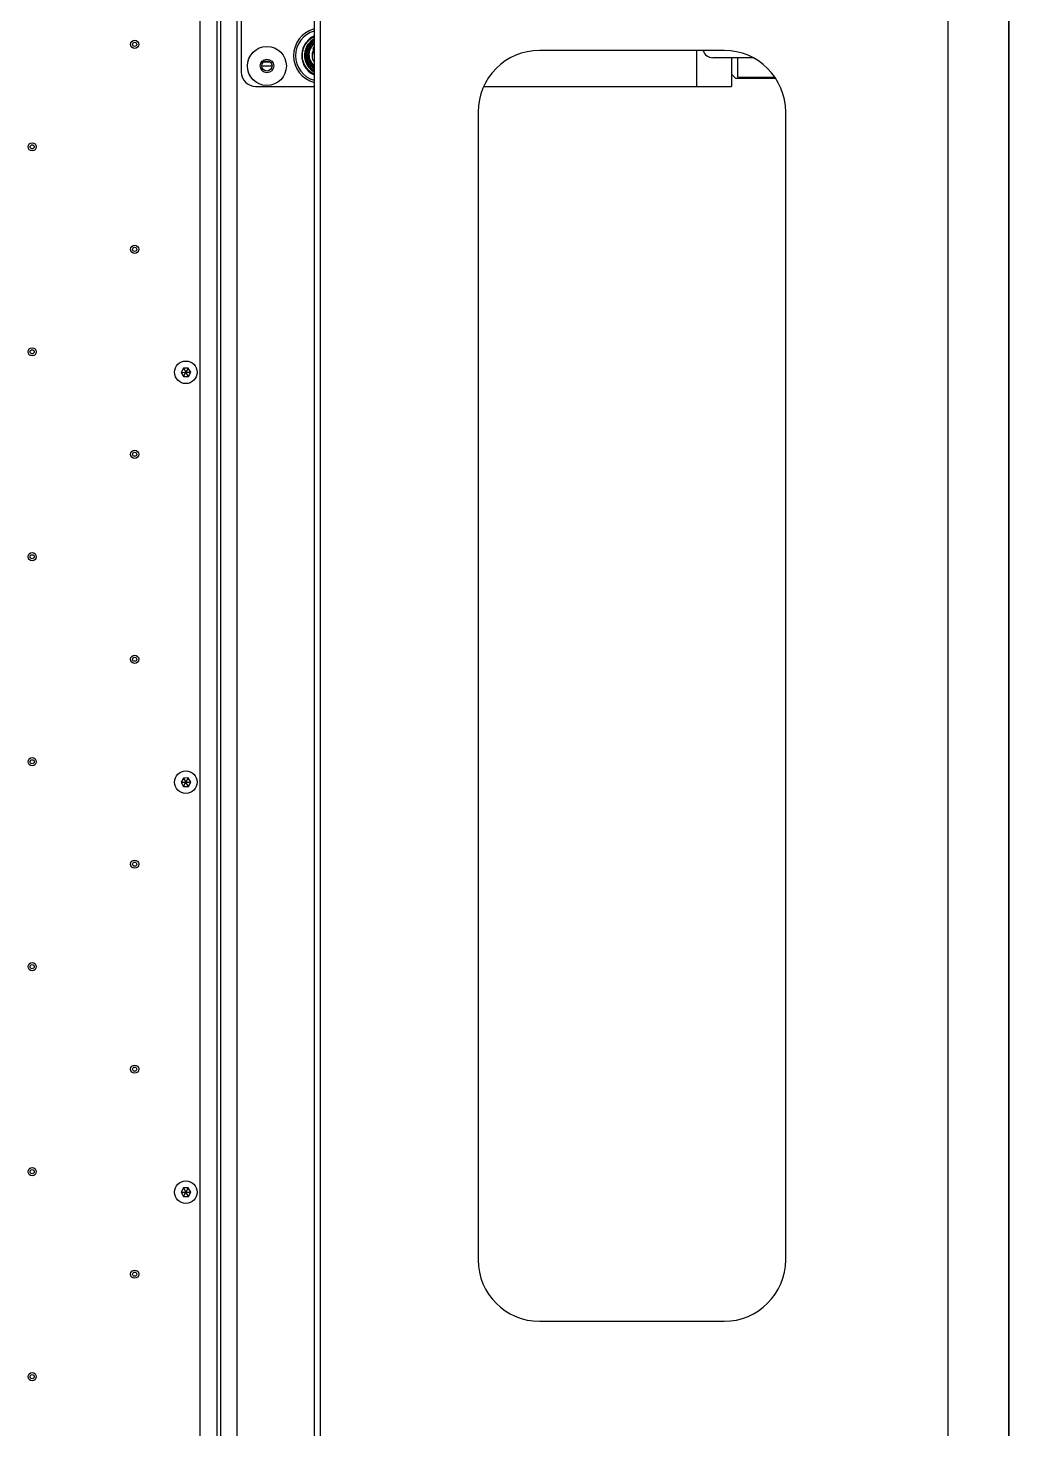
# Model space of a CAD drawing. Header units: millimetres. Extents: x 17243 to 30056, y 9468 to 18529.
# Drawn here: x 24984 to 25462, y 12464 to 13148 of the extents above; entities that cross this region are included whole.
import ezdxf

# ---------------------------------------------------------------- set-up
doc = ezdxf.new("R2010")
doc.units = ezdxf.units.MM
doc.layers.get('0').update_dxf_attribs({"lineweight": 18})

msp = doc.modelspace()

# ---------------------------------------------------------------- linework, layer by layer
at = {"color": 7, "linetype": 'Continuous', "lineweight": 25}
for p, q in [((25432.471, 11353.605), (25432.483, 13466.605)), ((25462.116, 11353.605), (25462.104, 13466.605)), ((25462.19, 13466.605), (25462.19, 11353.798)), ((25067.788, 11763.605), (25067.788, 13372.132)), ((25075.788, 13372.132), (25075.788, 11755.605)), ((25085.788, 11762.605), (25085.788, 13372.132)), ((25123.288, 13372.132), (25123.288, 11392.605)), ((25087.788, 13164.567), (25087.788, 13126.067)), ((25122.822, 13137.57), (25123.288, 13138.168)), ((25122.822, 13137.57), (25122.923, 13136.77)), ((25123.288, 13137.364), (25122.923, 13136.77)), ((25098.788, 13131.067), (25101.788, 13131.067)), ((25118.85, 13135.057), (25118.788, 13134.067)), ((25122.923, 13136.77), (25123.288, 13133.848)), ((25323.288, 13136.605), (25233.288, 13136.605)), ((25309.788, 13136.605), (25309.788, 13119.067)), ((25337.422, 13133.067), (25317.788, 13133.067)), ((25326.788, 13133.067), (25326.788, 13119.067)), ((25329.788, 13133.067), (25329.788, 13123.867)), ((25097.788, 13129.067), (25102.788, 13129.067)), ((25123.061, 13127.028), (25123.288, 13127.275)), ((25326.788, 13125.067), (25328.788, 13123.067)), ((25329.788, 13123.867), (25330.088, 13123.567)), ((25330.088, 13123.567), (25348.033, 13123.567)), ((25094.788, 13119.067), (25123.288, 13119.067)), ((25205.999, 13119.067), (25309.788, 13119.067)), ((25309.788, 13119.067), (25326.788, 13119.067)), ((25328.788, 13123.067), (25348.368, 13123.067)), ((25203.288, 13106.605), (25203.288, 12546.605)), ((25353.288, 12546.605), (25353.288, 13106.605)), ((25059.568, 12981.667), (25058.392, 12979.579)), ((25058.392, 12979.579), (25060.788, 12979.605)), ((25061.964, 12981.692), (25059.568, 12981.667)), ((25059.568, 12981.667), (25060.788, 12979.605)), ((25059.612, 12977.517), (25060.788, 12979.605)), ((25061.964, 12981.692), (25060.788, 12979.605)), ((25060.788, 12979.605), (25063.184, 12979.63)), ((25062.008, 12977.542), (25060.788, 12979.605)), ((25063.184, 12979.63), (25061.964, 12981.692)), ((25062.008, 12977.542), (25063.184, 12979.63)), ((25058.392, 12979.579), (25059.612, 12977.517)), ((25059.612, 12977.517), (25062.008, 12977.542)), ((25059.568, 12781.667), (25058.392, 12779.579)), ((25061.964, 12781.692), (25059.568, 12781.667)), ((25059.568, 12781.667), (25060.788, 12779.605)), ((25061.964, 12781.692), (25060.788, 12779.605)), ((25063.184, 12779.63), (25061.964, 12781.692)), ((25058.392, 12779.579), (25060.788, 12779.605)), ((25058.392, 12779.579), (25059.612, 12777.517)), ((25059.612, 12777.517), (25060.788, 12779.605)), ((25059.612, 12777.517), (25062.008, 12777.542)), ((25060.788, 12779.605), (25063.184, 12779.63)), ((25062.008, 12777.542), (25060.788, 12779.605)), ((25062.008, 12777.542), (25063.184, 12779.63)), ((25059.568, 12581.667), (25058.392, 12579.579)), ((25058.392, 12579.579), (25060.788, 12579.605)), ((25058.392, 12579.579), (25059.612, 12577.517)), ((25061.964, 12581.692), (25059.568, 12581.667)), ((25059.568, 12581.667), (25060.788, 12579.605)), ((25059.612, 12577.517), (25060.788, 12579.605)), ((25059.612, 12577.517), (25062.008, 12577.542)), ((25061.964, 12581.692), (25060.788, 12579.605)), ((25060.788, 12579.605), (25063.184, 12579.63)), ((25062.008, 12577.542), (25060.788, 12579.605)), ((25063.184, 12579.63), (25061.964, 12581.692)), ((25062.008, 12577.542), (25063.184, 12579.63)), ((25233.288, 12516.605), (25323.288, 12516.605))]:
    msp.add_line(p, q, dxfattribs=at)
at = {"color": 8, "linetype": 'Continuous', "lineweight": 25}
for p, q in [((25077.788, 11762.605), (25077.788, 13372.132)), ((25126.288, 13372.132), (25126.288, 11392.605))]:
    msp.add_line(p, q, dxfattribs=at)
at = {"color": 7, "linetype": 'Continuous', "lineweight": 25}
for points in [[(25120.236, 13138.299), (25119.657, 13137.227), (25119.589, 13137.069)], [(25118.788, 13134.067), (25118.975, 13132.347), (25118.981, 13132.322)], [(25118.981, 13132.322), (25118.789, 13133.937), (25118.85, 13135.056)], [(25119.033, 13134.901), (25118.989, 13133.941), (25119.146, 13132.507)], [(25121.115, 13128.426), (25120.498, 13129.123), (25119.643, 13130.467)], [(25119.644, 13130.467), (25120.419, 13129.225), (25121.135, 13128.406)], [(25119.888, 13130.429), (25120.656, 13129.247), (25121.207, 13128.617)], [(25122.837, 13127.111), (25123.041, 13126.998), (25123.288, 13126.873)], [(25123.288, 13126.873), (25123.155, 13126.939), (25122.837, 13127.11)], [(25123.288, 13126.884), (25123.267, 13126.897), (25123.061, 13127.028)]]:
    msp.add_lwpolyline(points, dxfattribs=at)
for centre, radius in [((25035.788, 13139.605), 2), ((25035.788, 13139.605), 1), ((25100.288, 13129.067), 9.5), ((25100.288, 13129.067), 3.3), ((25100.288, 13129.067), 2.5), ((24985.788, 13089.605), 2), ((24985.788, 13089.605), 1), ((25035.788, 13039.605), 2), ((25035.788, 13039.605), 1), ((24985.788, 12989.605), 2), ((24985.788, 12989.605), 1), ((25060.788, 12979.605), 5.5), ((25035.788, 12939.605), 2), ((25035.788, 12939.605), 1), ((24985.788, 12889.605), 2), ((24985.788, 12889.605), 1), ((25035.788, 12839.605), 2), ((25035.788, 12839.605), 1), ((24985.788, 12789.605), 2), ((24985.788, 12789.605), 1), ((25060.788, 12779.605), 5.5), ((25035.788, 12739.605), 2), ((25035.788, 12739.605), 1), ((24985.788, 12689.605), 2), ((24985.788, 12689.605), 1), ((25035.788, 12639.605), 2), ((25035.788, 12639.605), 1), ((24985.788, 12589.605), 2), ((24985.788, 12589.605), 1), ((25060.788, 12579.605), 5.5), ((25035.788, 12539.605), 2), ((25035.788, 12539.605), 1), ((24985.788, 12489.605), 2), ((24985.788, 12489.605), 1)]:
    msp.add_circle(centre, radius, dxfattribs=at)
for centre, radius, start, end in [((25126.788, 13134.067), 13.5, 105.026114, 254.973886), ((25126.788, 13134.067), 12.5, 106.260205, 253.739795), ((25127.78, 13134.191), 10.5, 115.330218, 168.158926), ((25127.78, 13134.191), 9.2, 119.228218, 168.158926), ((25119.706, 13135.884), 1.19, 90.437817, 128.675293), ((25126.788, 13134.067), 8, 140.758577, 158.332665), ((25126.788, 13134.067), 8, 140.926995, 158.328576), ((25127.78, 13134.191), 8.577, 146.616617, 159.701234), ((25119.706, 13135.884), 1.19, 22.668722, 58.147769), ((25127.78, 13134.191), 7.923, 146.95984, 159.358011), ((25121.634, 13139.694), 1.191, 177.627619, 215.900618), ((25127.78, 13134.191), 7.3, 127.979433, 168.158926), ((25127.589, 13134.576), 6.8, 129.232699, 230.767301), ((25121.634, 13139.694), 1.191, 248.22671, 283.649357), ((25121.634, 13139.694), 1.191, 60.437817, 98.638317), ((25127.78, 13134.191), 8.577, 121.583009, 129.701234), ((25121.634, 13139.694), 1.19, 352.709996, 28.147769), ((25127.78, 13134.191), 7.923, 124.542539, 129.358011), ((25127.78, 13134.191), 10.5, 168.158926, 244.669782), ((25127.78, 13134.191), 9.2, 168.158926, 240.771782), ((25119.706, 13135.884), 1.191, 207.64256, 245.900618), ((25119.941, 13131.62), 1.191, 120.437817, 158.663892), ((25127.78, 13134.191), 8.577, 176.616617, 189.701234), ((25119.941, 13131.62), 1.19, 237.653954, 275.900618), ((25127.78, 13134.191), 7.923, 176.95984, 189.358011), ((25119.706, 13135.884), 1.191, 278.22671, 313.649137), ((25119.941, 13131.62), 1.191, 52.651669, 88.147769), ((25127.78, 13134.191), 8.577, 206.616617, 219.701234), ((25127.78, 13134.191), 7.3, 168.158926, 232.020567), ((25119.941, 13131.62), 1.191, 308.22671, 343.666182), ((25127.78, 13134.191), 7.923, 206.95984, 219.358011), ((25127.78, 13134.191), 5.5, 152.034848, 215.236732), ((25233.288, 13106.605), 30, 90, 180), ((25317.788, 13138.067), 5, 197.001737, 270), ((25323.288, 13106.605), 30, 360, 90), ((25094.788, 13126.067), 7, 180, 270), ((25122.277, 13128.044), 1.191, 150.437817, 188.672718), ((25122.277, 13128.044), 1.191, 72.994571, 118.147769), ((25122.277, 13128.044), 1.191, 271.785176, 305.900618), ((25233.288, 12546.605), 30, 180, 270), ((25323.288, 12546.605), 30, 270, 0)]:
    msp.add_arc(centre, radius, start, end, dxfattribs=at)
at = {"color": 8, "linetype": 'Continuous', "lineweight": 25}
for points, knots in [([(25117.797, 13136.284), (25117.958, 13136.886), (25118.287, 13138.125), (25119.231, 13139.873), (25120.534, 13141.455), (25121.916, 13142.638), (25122.919, 13143.114), (25123.288, 13143.289)], [0, 0, 0, 0, 1.8659268, 3.8436218, 5.9035374, 8.0071674, 9.2309455, 9.2309455, 9.2309455, 9.2309455]), ([(25123.288, 13125.082), (25122.905, 13125.269), (25121.904, 13125.758), (25120.51, 13126.95), (25119.18, 13128.569), (25118.217, 13130.441), (25117.671, 13132.423), (25117.506, 13134.4), (25117.702, 13135.668), (25117.797, 13136.284)], [0, 0, 0, 0, 1.2781605, 3.3381371, 5.4418293, 7.5455216, 9.6054981, 11.5832517, 13.4492336, 13.4492336, 13.4492336, 13.4492336])]:
    msp.add_open_spline(points, degree=3, knots=knots, dxfattribs=at)
at = {"color": 7, "linetype": 'Continuous', "lineweight": 25}
for points, knots in [([(25119.218, 13134.697), (25119.221, 13134.74), (25119.226, 13134.828), (25119.251, 13135.12), (25119.3, 13135.502), (25119.379, 13135.942), (25119.483, 13136.379), (25119.591, 13136.751), (25119.689, 13137.04), (25119.72, 13137.124), (25119.736, 13137.166)], [0, 0, 0, 0, 0.307806, 0.6154555, 0.9268161, 1.2661105, 1.5838112, 1.9015593, 2.2178333, 2.532244, 2.532244, 2.532244, 2.532244]), ([(25120.366, 13136.984), (25120.236, 13137.048), (25120.034, 13137.146), (25119.813, 13137.161), (25119.736, 13137.166)], [0, 0, 0, 0, 0.4314567, 0.66262674, 0.66262674, 0.66262674, 0.66262674]), ([(25119.869, 13134.611), (25119.871, 13134.654), (25119.876, 13134.739), (25119.9, 13135.03), (25119.947, 13135.4), (25120.022, 13135.813), (25120.118, 13136.216), (25120.22, 13136.566), (25120.311, 13136.835), (25120.353, 13136.948), (25120.365, 13136.98), (25120.366, 13136.984)], [0, 0, 0, 0, 0.3065391, 0.6132174, 0.9161443, 1.2166711, 1.5083812, 1.7999592, 2.0949385, 2.396904, 2.4338555, 2.4338555, 2.4338555, 2.4338555]), ([(25120.618, 13138.91), (25120.642, 13138.947), (25120.69, 13139.02), (25120.858, 13139.26), (25121.092, 13139.567), (25121.381, 13139.908), (25121.689, 13140.234), (25121.969, 13140.502), (25122.197, 13140.704), (25122.267, 13140.761), (25122.301, 13140.79)], [0, 0, 0, 0, 0.307806, 0.6154555, 0.9268161, 1.2661105, 1.5838112, 1.9015593, 2.2178333, 2.532244, 2.532244, 2.532244, 2.532244]), ([(25120.618, 13138.91), (25120.717, 13138.803), (25120.868, 13138.638), (25121.069, 13138.543), (25121.139, 13138.51)], [0, 0, 0, 0, 0.4314567, 0.66262674, 0.66262674, 0.66262674, 0.66262674]), ([(25121.139, 13138.51), (25121.162, 13138.546), (25121.209, 13138.618), (25121.375, 13138.858), (25121.601, 13139.155), (25121.873, 13139.475), (25122.157, 13139.776), (25122.421, 13140.028), (25122.634, 13140.215), (25122.727, 13140.292), (25122.753, 13140.314), (25122.756, 13140.316)], [0, 0, 0, 0, 0.3065391, 0.6132174, 0.9161443, 1.2166711, 1.5083812, 1.7999592, 2.0949385, 2.396904, 2.4338555, 2.4338555, 2.4338555, 2.4338555]), ([(25122.756, 13140.316), (25122.675, 13140.437), (25122.55, 13140.623), (25122.366, 13140.747), (25122.301, 13140.79)], [0, 0, 0, 0, 0.4314567, 0.66262674, 0.66262674, 0.66262674, 0.66262674]), ([(25119.218, 13134.697), (25119.357, 13134.653), (25119.57, 13134.586), (25119.792, 13134.605), (25119.869, 13134.611)], [0, 0, 0, 0, 0.4314567, 0.66262674, 0.66262674, 0.66262674, 0.66262674]), ([(25119.963, 13132.902), (25119.818, 13132.892), (25119.595, 13132.877), (25119.395, 13132.779), (25119.326, 13132.745)], [0, 0, 0, 0, 0.4314567, 0.66262674, 0.66262674, 0.66262674, 0.66262674]), ([(25120.112, 13130.348), (25120.092, 13130.387), (25120.053, 13130.465), (25119.929, 13130.731), (25119.781, 13131.087), (25119.629, 13131.507), (25119.501, 13131.937), (25119.408, 13132.314), (25119.349, 13132.612), (25119.333, 13132.701), (25119.326, 13132.745)], [0, 0, 0, 0, 0.307806, 0.6154555, 0.9268161, 1.2661105, 1.5838112, 1.9015593, 2.2178333, 2.532244, 2.532244, 2.532244, 2.532244]), ([(25120.719, 13130.599), (25120.699, 13130.637), (25120.661, 13130.713), (25120.536, 13130.977), (25120.392, 13131.321), (25120.25, 13131.717), (25120.132, 13132.113), (25120.045, 13132.468), (25119.99, 13132.746), (25119.969, 13132.865), (25119.964, 13132.899), (25119.963, 13132.902)], [0, 0, 0, 0, 0.3065391, 0.6132174, 0.9161443, 1.2166711, 1.5083812, 1.7999592, 2.0949385, 2.396904, 2.4338555, 2.4338555, 2.4338555, 2.4338555]), ([(25120.112, 13130.348), (25120.254, 13130.38), (25120.472, 13130.428), (25120.655, 13130.555), (25120.719, 13130.599)], [0, 0, 0, 0, 0.4314567, 0.66262674, 0.66262674, 0.66262674, 0.66262674]), ([(25121.655, 13129.166), (25121.534, 13129.085), (25121.348, 13128.96), (25121.224, 13128.776), (25121.181, 13128.712)], [0, 0, 0, 0, 0.4314567, 0.66262674, 0.66262674, 0.66262674, 0.66262674]), ([(25123.061, 13127.028), (25123.024, 13127.053), (25122.951, 13127.101), (25122.711, 13127.269), (25122.404, 13127.503), (25122.063, 13127.791), (25121.737, 13128.099), (25121.469, 13128.379), (25121.267, 13128.608), (25121.21, 13128.677), (25121.181, 13128.712)], [0, 0, 0, 0, 0.307806, 0.6154555, 0.9268161, 1.2661105, 1.5838112, 1.9015593, 2.2178333, 2.532244, 2.532244, 2.532244, 2.532244]), ([(25123.288, 13127.666), (25123.23, 13127.706), (25123.102, 13127.794), (25122.814, 13128.013), (25122.496, 13128.282), (25122.195, 13128.567), (25121.943, 13128.831), (25121.756, 13129.044), (25121.679, 13129.137), (25121.657, 13129.164), (25121.655, 13129.166)], [0, 0, 0, 0, 0.2678744, 0.5936087, 0.9167623, 1.2304354, 1.5439664, 1.8611548, 2.1858553, 2.2255889, 2.2255889, 2.2255889, 2.2255889])]:
    msp.add_open_spline(points, degree=3, knots=knots, dxfattribs=at)

doc.saveas('drawing.dxf')
